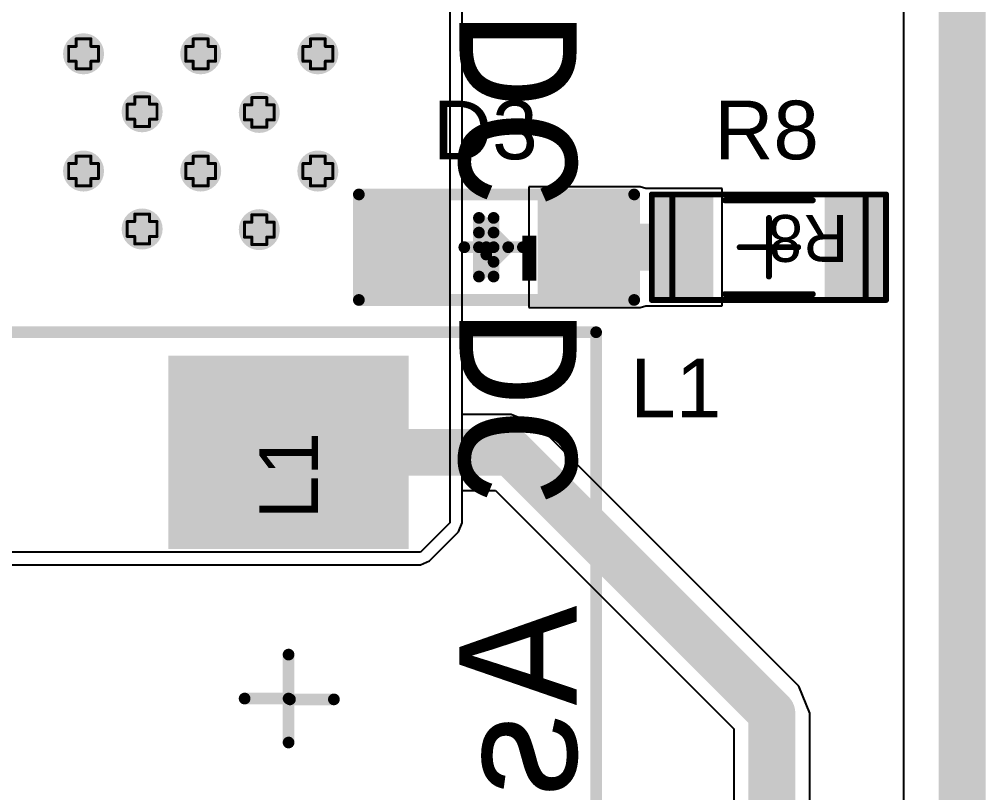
# Model space of a CAD drawing. Header units: millimetres. Extents: x -4.8 to 40.4, y -21.4 to 50.4.
# Drawn here: x 23.9 to 40.4, y 29.39 to 42.59 of the extents above; entities that cross this region are included whole.
import ezdxf

# ---------------------------------------------------------------- set-up
doc = ezdxf.new("R2010")
doc.units = ezdxf.units.MM
for name, color, linetype in [('BottomLayer', 5, 'Continuous'), ('BottomOverlay', 54, 'Continuous'), ('DrillDrawing', 1, 'Continuous'), ('KeepOutLayer', 6, 'Continuous'), ('Mechanical2', 216, 'Continuous'), ('Mechanical4', 56, 'Continuous'), ('Mechanical6', 56, 'Continuous'), ('TopLayer', 1, 'Continuous'), ('TopOverlay', 2, 'Continuous'), ('TopPaste', 8, 'Continuous'), ('TopSolder', 216, 'Continuous'), ('ViaHoleLayer', 16, 'Continuous')]:
    doc.layers.add(name, color=color, linetype=linetype)
doc.styles.add('Arial', font='arial.ttf', dxfattribs={"height": 0.2})
doc.styles.add('Consolas', font='consola.ttf', dxfattribs={"height": 0.2})

# ---------------------------------------------------------------- blocks, each defined once
blk = doc.blocks.new('RES_1206_1')
at = {"layer": 'TopLayer'}
for points in [[(-1.9, -0.8), (-1.9, 0.8), (-1, 0.8), (-1, -0.8)], [(1, -0.8), (1, 0.8), (1.9, 0.8), (1.9, -0.8)]]:
    blk.add_hatch(color=1, dxfattribs=at).paths.add_polyline_path(points)
at = {"layer": 'TopPaste'}
for points in [[(-1.9, -0.8), (-1.9, 0.8), (-1, 0.8), (-1, -0.8)], [(1, -0.8), (1, 0.8), (1.9, 0.8), (1.9, -0.8)]]:
    blk.add_hatch(color=8, dxfattribs=at).paths.add_polyline_path(points)
at = {"layer": 'TopSolder'}
for points in [[(-1.95, -0.85), (-1.95, 0.85), (-0.95, 0.85), (-0.95, -0.85)], [(0.95, -0.85), (0.95, 0.85), (1.95, 0.85), (1.95, -0.85)]]:
    blk.add_hatch(color=216, dxfattribs=at).paths.add_polyline_path(points)
at = {"layer": 'Mechanical2', "const_width": 0.1}
for points in [[(-1.65, 0.9), (-1.65, -0.9)], [(1.65, 0.9), (-1.65, 0.9)], [(1.65, 0.9), (1.65, -0.9)], [(1.65, -0.9), (-1.65, -0.9)]]:
    blk.add_lwpolyline(points, dxfattribs=at)
at = {"layer": 'Mechanical2', "const_width": 0.05}
for points in [[(-1.675, 0.9, 1), (-1.625, 0.9, 1)], [(-1.675, 0.9, 1), (-1.625, 0.9, 1)], [(1.625, 0.9, 1), (1.675, 0.9, 1)], [(1.625, 0.9, 1), (1.675, 0.9, 1)], [(-1.675, -0.9, 1), (-1.625, -0.9, 1)], [(-1.675, -0.9, 1), (-1.625, -0.9, 1)], [(1.625, -0.9, 1), (1.675, -0.9, 1)], [(1.625, -0.9, 1), (1.675, -0.9, 1)]]:
    blk.add_lwpolyline(points, format="xyb", close=True, dxfattribs=at)
at = {"layer": 'Mechanical4', "const_width": 0.1}
for points in [[(2, 0.9), (-2, 0.9)], [(-2, 0.9), (-2, -0.9)], [(2, 0.9), (2, -0.9)], [(0, 0.5), (0, -0.5)], [(0.5, 0), (-0.5, 0)], [(2, -0.9), (-2, -0.9)]]:
    blk.add_lwpolyline(points, dxfattribs=at)
at = {"layer": 'Mechanical4', "const_width": 0.05}
for points in [[(-2.025, 0.9, 1), (-1.975, 0.9, 1)], [(-2.025, 0.9, 1), (-1.975, 0.9, 1)], [(1.975, 0.9, 1), (2.025, 0.9, 1)], [(1.975, 0.9, 1), (2.025, 0.9, 1)], [(-0.025, 0.5, 1), (0.025, 0.5, 1)], [(-0.525, 0, 1), (-0.475, 0, 1)], [(0.475, 0, 1), (0.525, 0, 1)], [(-0.025, -0.5, 1), (0.025, -0.5, 1)], [(-2.025, -0.9, 1), (-1.975, -0.9, 1)], [(-2.025, -0.9, 1), (-1.975, -0.9, 1)], [(1.975, -0.9, 1), (2.025, -0.9, 1)], [(1.975, -0.9, 1), (2.025, -0.9, 1)]]:
    blk.add_lwpolyline(points, format="xyb", close=True, dxfattribs=at)
at = {"layer": 'Mechanical6', "const_width": 0.1}
for points in [[(-2, 0.9), (-2, -0.9)], [(2, 0.9), (-2, 0.9)], [(2, 0.9), (-2, 0.9)], [(-2, 0.9), (-2, -0.9)], [(2, 0.9), (2, -0.9)], [(2, 0.9), (2, -0.9)], [(2, -0.9), (-2, -0.9)], [(2, -0.9), (-2, -0.9)]]:
    blk.add_lwpolyline(points, dxfattribs=at)
at = {"layer": 'Mechanical6', "const_width": 0.05}
for points in [[(-2.025, 0.9, 1), (-1.975, 0.9, 1)], [(-2.025, 0.9, 1), (-1.975, 0.9, 1)], [(-2.025, 0.9, 1), (-1.975, 0.9, 1)], [(-2.025, 0.9, 1), (-1.975, 0.9, 1)], [(1.975, 0.9, 1), (2.025, 0.9, 1)], [(1.975, 0.9, 1), (2.025, 0.9, 1)], [(1.975, 0.9, 1), (2.025, 0.9, 1)], [(1.975, 0.9, 1), (2.025, 0.9, 1)], [(-2.025, -0.9, 1), (-1.975, -0.9, 1)], [(-2.025, -0.9, 1), (-1.975, -0.9, 1)], [(-2.025, -0.9, 1), (-1.975, -0.9, 1)], [(-2.025, -0.9, 1), (-1.975, -0.9, 1)], [(1.975, -0.9, 1), (2.025, -0.9, 1)], [(1.975, -0.9, 1), (2.025, -0.9, 1)], [(1.975, -0.9, 1), (2.025, -0.9, 1)], [(1.975, -0.9, 1), (2.025, -0.9, 1)]]:
    blk.add_lwpolyline(points, format="xyb", close=True, dxfattribs=at)
at = {"layer": 'TopOverlay', "const_width": 0.1}
for points in [[(0.75, 0.8), (-0.75, 0.8)], [(0.75, -0.8), (-0.75, -0.8)]]:
    blk.add_lwpolyline(points, dxfattribs=at)
at = {"layer": 'TopOverlay', "const_width": 0.05}
for points in [[(-0.775, 0.8, 1), (-0.725, 0.8, 1)], [(0.725, 0.8, 1), (0.775, 0.8, 1)], [(-0.775, -0.8, 1), (-0.725, -0.8, 1)], [(0.725, -0.8, 1), (0.775, -0.8, 1)]]:
    blk.add_lwpolyline(points, format="xyb", close=True, dxfattribs=at)
at = {"layer": 'Mechanical6'}
blk.add_text('R8', height=0.8, dxfattribs=at).set_placement((-1.35, -0.55))
blk = doc.blocks.new('LED_GREEN_1206_3')
at = {"layer": 'TopLayer'}
for points in [[(-2.3, 0.83), (-0.8, 0.83), (-0.8, -0.83), (-2.3, -0.83)], [(0.8, 0.83), (2.3, 0.83), (2.3, -0.83), (0.8, -0.83)]]:
    blk.add_hatch(color=1, dxfattribs=at).paths.add_polyline_path(points)
at = {"layer": 'TopPaste'}
for points in [[(-2.3, 0.83), (-0.8, 0.83), (-0.8, -0.83), (-2.3, -0.83)], [(0.8, 0.83), (2.3, 0.83), (2.3, -0.83), (0.8, -0.83)]]:
    blk.add_hatch(color=8, dxfattribs=at).paths.add_polyline_path(points)
at = {"layer": 'TopSolder'}
for points in [[(-2.35, 0.88), (-0.75, 0.88), (-0.75, -0.88), (-2.35, -0.88)], [(0.75, 0.88), (2.35, 0.88), (2.35, -0.88), (0.75, -0.88)]]:
    blk.add_hatch(color=216, dxfattribs=at).paths.add_polyline_path(points)
at = {"layer": 'Mechanical2', "const_width": 0.2}
for points in [[(-2.4, 0.9), (-2.4, -0.9)], [(2.3, 0.9), (-2.4, 0.9)], [(2.3, 0.9), (2.3, -0.9)], [(2.3, -0.9), (-2.4, -0.9)]]:
    blk.add_lwpolyline(points, dxfattribs=at)
at = {"layer": 'Mechanical2', "const_width": 0.1}
for points in [[(-2.45, 0.9, 1), (-2.35, 0.9, 1)], [(-2.45, 0.9, 1), (-2.35, 0.9, 1)], [(2.25, 0.9, 1), (2.35, 0.9, 1)], [(2.25, 0.9, 1), (2.35, 0.9, 1)], [(-2.45, -0.9, 1), (-2.35, -0.9, 1)], [(-2.45, -0.9, 1), (-2.35, -0.9, 1)], [(2.25, -0.9, 1), (2.35, -0.9, 1)], [(2.25, -0.9, 1), (2.35, -0.9, 1)]]:
    blk.add_lwpolyline(points, format="xyb", close=True, dxfattribs=at)
at = {"layer": 'Mechanical4', "const_width": 0.2}
for points in [[(-2.4, 0.9), (-2.4, -0.9)], [(2.3, 0.9), (-2.4, 0.9)], [(2.3, 0.9), (2.3, -0.9)], [(0, 0.5), (0, -0.5)], [(0.5, 0), (-0.5, 0)], [(2.3, -0.9), (-2.4, -0.9)]]:
    blk.add_lwpolyline(points, dxfattribs=at)
at = {"layer": 'Mechanical4', "const_width": 0.1}
for points in [[(-2.45, 0.9, 1), (-2.35, 0.9, 1)], [(-2.45, 0.9, 1), (-2.35, 0.9, 1)], [(2.25, 0.9, 1), (2.35, 0.9, 1)], [(2.25, 0.9, 1), (2.35, 0.9, 1)], [(-0.05, 0.5, 1), (0.05, 0.5, 1)], [(-0.55, 0, 1), (-0.45, 0, 1)], [(0.45, 0, 1), (0.55, 0, 1)], [(-0.05, -0.5, 1), (0.05, -0.5, 1)], [(-2.45, -0.9, 1), (-2.35, -0.9, 1)], [(-2.45, -0.9, 1), (-2.35, -0.9, 1)], [(2.25, -0.9, 1), (2.35, -0.9, 1)], [(2.25, -0.9, 1), (2.35, -0.9, 1)]]:
    blk.add_lwpolyline(points, format="xyb", close=True, dxfattribs=at)
at = {"layer": 'Mechanical6', "const_width": 0.2}
for points in [[(2.3, 0.9), (-2.4, 0.9)], [(-2.4, 0.9), (-2.4, -0.9)], [(2.3, 0.9), (2.3, -0.9)], [(2.3, -0.9), (-2.4, -0.9)]]:
    blk.add_lwpolyline(points, dxfattribs=at)
at = {"layer": 'Mechanical6', "const_width": 0.1}
for points in [[(-2.45, 0.9, 1), (-2.35, 0.9, 1)], [(-2.45, 0.9, 1), (-2.35, 0.9, 1)], [(2.25, 0.9, 1), (2.35, 0.9, 1)], [(2.25, 0.9, 1), (2.35, 0.9, 1)], [(-2.45, -0.9, 1), (-2.35, -0.9, 1)], [(-2.45, -0.9, 1), (-2.35, -0.9, 1)], [(2.25, -0.9, 1), (2.35, -0.9, 1)], [(2.25, -0.9, 1), (2.35, -0.9, 1)]]:
    blk.add_lwpolyline(points, format="xyb", close=True, dxfattribs=at)
at = {"layer": 'TopOverlay', "const_width": 0.2}
for points in [[(0.25, 0.5), (-0.25, 0)], [(0.25, 0.5), (-0.25, 0)], [(0.25, 0.5), (0.125, 0.125)], [(0.25, 0.5), (0.25, -0.5)], [(0, 0.25), (-0.25, 0)], [(0.125, 0), (0, 0.25)], [(0, 0.25), (0, -0.25)], [(0.25, 0), (0, 0.25)], [(0.125, 0.125), (-0.25, 0)], [(0.25, -0.5), (-0.25, 0)], [(0.25, 0), (0, 0)], [(0.25, -0.25), (0.125, 0)], [(0.25, -0.25), (0, -0.25)]]:
    blk.add_lwpolyline(points, dxfattribs=at)
at = {"layer": 'TopOverlay', "const_width": 0.1}
for points in [[(0.2, 0.5, 1), (0.3, 0.5, 1)], [(0.2, 0.5, 1), (0.3, 0.5, 1)], [(0.2, 0.5, 1), (0.3, 0.5, 1)], [(0.2, 0.5, 1), (0.3, 0.5, 1)], [(-0.05, 0.25, 1), (0.05, 0.25, 1)], [(-0.05, 0.25, 1), (0.05, 0.25, 1)], [(-0.05, 0.25, 1), (0.05, 0.25, 1)], [(-0.05, 0.25, 1), (0.05, 0.25, 1)], [(0.075, 0.125, 1), (0.175, 0.125, 1)], [(0.075, 0.125, 1), (0.175, 0.125, 1)], [(-0.3, 0, 1), (-0.2, 0, 1)], [(-0.3, 0, 1), (-0.2, 0, 1)], [(-0.3, 0, 1), (-0.2, 0, 1)], [(-0.3, 0, 1), (-0.2, 0, 1)], [(-0.3, 0, 1), (-0.2, 0, 1)], [(-0.05, 0, 1), (0.05, 0, 1)], [(0.075, 0, 1), (0.175, 0, 1)], [(0.075, 0, 1), (0.175, 0, 1)], [(0.2, 0, 1), (0.3, 0, 1)], [(0.2, 0, 1), (0.3, 0, 1)], [(-0.05, -0.25, 1), (0.05, -0.25, 1)], [(-0.05, -0.25, 1), (0.05, -0.25, 1)], [(0.2, -0.25, 1), (0.3, -0.25, 1)], [(0.2, -0.25, 1), (0.3, -0.25, 1)], [(0.2, -0.5, 1), (0.3, -0.5, 1)], [(0.2, -0.5, 1), (0.3, -0.5, 1)]]:
    blk.add_lwpolyline(points, format="xyb", close=True, dxfattribs=at)
blk = doc.blocks.new('IND_1010_14')
at = {"layer": 'TopLayer'}
for points in [[(-5.8, -2), (-5.8, 2), (-2.6, 2), (-2.6, -2)], [(2.6, -2), (2.6, 2), (5.8, 2), (5.8, -2)]]:
    blk.add_hatch(color=1, dxfattribs=at).paths.add_polyline_path(points)
at = {"layer": 'TopPaste'}
for points in [[(-5.8, -2), (-5.8, 2), (-2.6, 2), (-2.6, -2)], [(2.6, -2), (2.6, 2), (5.8, 2), (5.8, -2)]]:
    blk.add_hatch(color=8, dxfattribs=at).paths.add_polyline_path(points)
at = {"layer": 'TopSolder'}
for points in [[(-5.85, -2.05), (-5.85, 2.05), (-2.55, 2.05), (-2.55, -2.05)], [(2.55, -2.05), (2.55, 2.05), (5.85, 2.05), (5.85, -2.05)]]:
    blk.add_hatch(color=216, dxfattribs=at).paths.add_polyline_path(points)
at = {"layer": 'Mechanical2', "const_width": 0.2}
for points in [[(-6.25, 5.25), (-6.25, -5.25)], [(-6.25, 5.25), (6.25, 5.25)], [(6.25, 5.25), (6.25, -5.25)], [(-6.25, -5.25), (6.25, -5.25)]]:
    blk.add_lwpolyline(points, dxfattribs=at)
at = {"layer": 'Mechanical2', "const_width": 0.1}
for points in [[(-6.3, 5.25, 1), (-6.2, 5.25, 1)], [(-6.3, 5.25, 1), (-6.2, 5.25, 1)], [(6.2, 5.25, 1), (6.3, 5.25, 1)], [(6.2, 5.25, 1), (6.3, 5.25, 1)], [(-6.3, -5.25, 1), (-6.2, -5.25, 1)], [(-6.3, -5.25, 1), (-6.2, -5.25, 1)], [(6.2, -5.25, 1), (6.3, -5.25, 1)], [(6.2, -5.25, 1), (6.3, -5.25, 1)]]:
    blk.add_lwpolyline(points, format="xyb", close=True, dxfattribs=at)
at = {"layer": 'Mechanical4', "const_width": 0.2}
for points in [[(-6.25, 5.25), (6.25, 5.25)], [(-6.25, 5.25), (-6.25, -5.25)], [(6.25, 5.25), (6.25, -5.25)], [(0, 0.75), (0, 0)], [(-0.75, 0), (0, 0)], [(-0.014, -0.024), (-0.014, -0.774)], [(0, 0), (0.75, 0)], [(-6.25, -5.25), (6.25, -5.25)]]:
    blk.add_lwpolyline(points, dxfattribs=at)
at = {"layer": 'Mechanical4', "const_width": 0.1}
for points in [[(-6.3, 5.25, 1), (-6.2, 5.25, 1)], [(-6.3, 5.25, 1), (-6.2, 5.25, 1)], [(6.2, 5.25, 1), (6.3, 5.25, 1)], [(6.2, 5.25, 1), (6.3, 5.25, 1)], [(-0.05, 0.75, 1), (0.05, 0.75, 1)], [(-0.8, 0, 1), (-0.7, 0, 1)], [(-0.064, -0.024, 1), (0.036, -0.024, 1)], [(-0.05, 0, 1), (0.05, 0, 1)], [(-0.05, 0, 1), (0.05, 0, 1)], [(-0.05, 0, 1), (0.05, 0, 1)], [(0.7, 0, 1), (0.8, 0, 1)], [(-0.064, -0.774, 1), (0.036, -0.774, 1)], [(-6.3, -5.25, 1), (-6.2, -5.25, 1)], [(-6.3, -5.25, 1), (-6.2, -5.25, 1)], [(6.2, -5.25, 1), (6.3, -5.25, 1)], [(6.2, -5.25, 1), (6.3, -5.25, 1)]]:
    blk.add_lwpolyline(points, format="xyb", close=True, dxfattribs=at)
at = {"layer": 'Mechanical6', "const_width": 0.2}
for points in [[(-6.25, 5.25), (6.25, 5.25)], [(-6.25, 5.25), (-6.25, -5.25)], [(6.25, 5.25), (6.25, -5.25)], [(-6.25, -5.25), (6.25, -5.25)]]:
    blk.add_lwpolyline(points, dxfattribs=at)
at = {"layer": 'Mechanical6', "const_width": 0.1}
for points in [[(-6.3, 5.25, 1), (-6.2, 5.25, 1)], [(-6.3, 5.25, 1), (-6.2, 5.25, 1)], [(6.2, 5.25, 1), (6.3, 5.25, 1)], [(6.2, 5.25, 1), (6.3, 5.25, 1)], [(-6.3, -5.25, 1), (-6.2, -5.25, 1)], [(-6.3, -5.25, 1), (-6.2, -5.25, 1)], [(6.2, -5.25, 1), (6.3, -5.25, 1)], [(6.2, -5.25, 1), (6.3, -5.25, 1)]]:
    blk.add_lwpolyline(points, format="xyb", close=True, dxfattribs=at)
at = {"layer": 'TopOverlay', "const_width": 0.2}
for points in [[(-4.775, 5.25), (-6.25, 3.775)], [(-4.775, 5.25), (6.25, 5.25)], [(6.25, 5.25), (6.25, -5.25)], [(-6.25, 3.775), (-6.25, -5.25)], [(-6.25, -5.25), (6.25, -5.25)]]:
    blk.add_lwpolyline(points, dxfattribs=at)
at = {"layer": 'TopOverlay', "const_width": 0.1}
for points in [[(-4.825, 5.25, 1), (-4.725, 5.25, 1)], [(-4.825, 5.25, 1), (-4.725, 5.25, 1)], [(6.2, 5.25, 1), (6.3, 5.25, 1)], [(6.2, 5.25, 1), (6.3, 5.25, 1)], [(-6.3, 3.775, 1), (-6.2, 3.775, 1)], [(-6.3, 3.775, 1), (-6.2, 3.775, 1)], [(-6.3, -5.25, 1), (-6.2, -5.25, 1)], [(-6.3, -5.25, 1), (-6.2, -5.25, 1)], [(6.2, -5.25, 1), (6.3, -5.25, 1)], [(6.2, -5.25, 1), (6.3, -5.25, 1)]]:
    blk.add_lwpolyline(points, format="xyb", close=True, dxfattribs=at)
at = {"layer": 'Mechanical6'}
blk.add_text('L1', height=1, dxfattribs=at).set_placement((3.059, -0.5))

msp = doc.modelspace()

# ---------------------------------------------------------------- hatches: boundary and pattern name
at = {"layer": 'BottomLayer'}
h = msp.add_hatch(color=5, dxfattribs=at)
edge = h.paths.add_edge_path()
edge.add_arc((25, 42), 0.35, 0, 360)
h = msp.add_hatch(color=5, dxfattribs=at)
edge = h.paths.add_edge_path()
edge.add_arc((27, 42), 0.35, 0, 360)
h = msp.add_hatch(color=5, dxfattribs=at)
edge = h.paths.add_edge_path()
edge.add_arc((29, 42), 0.35, 0, 360)
h = msp.add_hatch(color=5, dxfattribs=at)
edge = h.paths.add_edge_path()
edge.add_arc((26, 41.011), 0.35, 0, 360)
h = msp.add_hatch(color=5, dxfattribs=at)
edge = h.paths.add_edge_path()
edge.add_arc((28, 41), 0.35, 0, 360)
h = msp.add_hatch(color=5, dxfattribs=at)
edge = h.paths.add_edge_path()
edge.add_arc((25, 40), 0.35, 0, 360)
h = msp.add_hatch(color=5, dxfattribs=at)
edge = h.paths.add_edge_path()
edge.add_arc((27, 40), 0.35, 0, 360)
h = msp.add_hatch(color=5, dxfattribs=at)
edge = h.paths.add_edge_path()
edge.add_arc((29, 40), 0.35, 0, 360)
h = msp.add_hatch(color=5, dxfattribs=at)
edge = h.paths.add_edge_path()
edge.add_arc((26, 39.011), 0.35, 0, 360)
h = msp.add_hatch(color=5, dxfattribs=at)
edge = h.paths.add_edge_path()
edge.add_arc((28, 39), 0.35, 0, 360)
at = {"layer": 'TopLayer'}
h = msp.add_hatch(color=1, dxfattribs=at)
edge = h.paths.add_edge_path()
edge.add_arc((25, 42), 0.35, 0, 360)
h = msp.add_hatch(color=1, dxfattribs=at)
edge = h.paths.add_edge_path()
edge.add_arc((27, 42), 0.35, 0, 360)
h = msp.add_hatch(color=1, dxfattribs=at)
edge = h.paths.add_edge_path()
edge.add_arc((29, 42), 0.35, 0, 360)
h = msp.add_hatch(color=1, dxfattribs=at)
edge = h.paths.add_edge_path()
edge.add_arc((26, 41.011), 0.35, 0, 360)
h = msp.add_hatch(color=1, dxfattribs=at)
edge = h.paths.add_edge_path()
edge.add_arc((28, 41), 0.35, 0, 360)
h = msp.add_hatch(color=1, dxfattribs=at)
edge = h.paths.add_edge_path()
edge.add_arc((25, 40), 0.35, 0, 360)
h = msp.add_hatch(color=1, dxfattribs=at)
edge = h.paths.add_edge_path()
edge.add_arc((27, 40), 0.35, 0, 360)
h = msp.add_hatch(color=1, dxfattribs=at)
edge = h.paths.add_edge_path()
edge.add_arc((29, 40), 0.35, 0, 360)
h = msp.add_hatch(color=1, dxfattribs=at)
edge = h.paths.add_edge_path()
edge.add_arc((26, 39.011), 0.35, 0, 360)
h = msp.add_hatch(color=1, dxfattribs=at)
edge = h.paths.add_edge_path()
edge.add_arc((28, 39), 0.35, 0, 360)
at = {"layer": 'ViaHoleLayer'}
h = msp.add_hatch(color=16, dxfattribs=at)
edge = h.paths.add_edge_path()
edge.add_arc((25, 42), 0.2, 0, 360)
h = msp.add_hatch(color=16, dxfattribs=at)
edge = h.paths.add_edge_path()
edge.add_arc((27, 42), 0.2, 0, 360)
h = msp.add_hatch(color=16, dxfattribs=at)
edge = h.paths.add_edge_path()
edge.add_arc((29, 42), 0.2, 0, 360)
h = msp.add_hatch(color=16, dxfattribs=at)
edge = h.paths.add_edge_path()
edge.add_arc((26, 41.011), 0.2, 0, 360)
h = msp.add_hatch(color=16, dxfattribs=at)
edge = h.paths.add_edge_path()
edge.add_arc((28, 41), 0.2, 0, 360)
h = msp.add_hatch(color=16, dxfattribs=at)
edge = h.paths.add_edge_path()
edge.add_arc((25, 40), 0.2, 0, 360)
h = msp.add_hatch(color=16, dxfattribs=at)
edge = h.paths.add_edge_path()
edge.add_arc((27, 40), 0.2, 0, 360)
h = msp.add_hatch(color=16, dxfattribs=at)
edge = h.paths.add_edge_path()
edge.add_arc((29, 40), 0.2, 0, 360)
h = msp.add_hatch(color=16, dxfattribs=at)
edge = h.paths.add_edge_path()
edge.add_arc((26, 39.011), 0.2, 0, 360)
h = msp.add_hatch(color=16, dxfattribs=at)
edge = h.paths.add_edge_path()
edge.add_arc((28, 39), 0.2, 0, 360)

# ---------------------------------------------------------------- linework, layer by layer
at = {"layer": 'BottomLayer'}
for p, q in [((31.25, 48.75), (31.25, 34)), ((31.466, 34), (31.466, 48.75)), ((39, 43), (39, 7)), ((31.25, 34), (30.75, 33.5)), ((31.403, 33.847), (31.466, 34)), ((30.903, 33.347), (31.403, 33.847)), ((30.75, 33.5), (23.5, 33.5)), ((30.75, 33.284), (30.903, 33.347)), ((23.59, 33.284), (30.75, 33.284))]:
    msp.add_line(p, q, dxfattribs=at)
at = {"layer": 'DrillDrawing'}
for points, const_width in [([(40, 2), (40, 48)], 0.2), ([(24.873, 42.127), (24.873, 42.254)], 0.0508), ([(24.873, 42.254), (25.127, 42.254)], 0.0508), ([(25.127, 42.127), (25.127, 42.254)], 0.0508), ([(26.873, 42.127), (26.873, 42.254)], 0.0508), ([(26.873, 42.254), (27.127, 42.254)], 0.0508), ([(27.127, 42.127), (27.127, 42.254)], 0.0508), ([(28.873, 42.127), (28.873, 42.254)], 0.0508), ([(28.873, 42.254), (29.127, 42.254)], 0.0508), ([(29.127, 42.127), (29.127, 42.254)], 0.0508), ([(24.746, 41.873), (24.746, 42.127)], 0.0508), ([(24.746, 42.127), (24.873, 42.127)], 0.0508), ([(25.127, 42.127), (25.254, 42.127)], 0.0508), ([(25.254, 41.873), (25.254, 42.127)], 0.0508), ([(26.746, 41.873), (26.746, 42.127)], 0.0508), ([(26.746, 42.127), (26.873, 42.127)], 0.0508), ([(27.127, 42.127), (27.254, 42.127)], 0.0508), ([(27.254, 41.873), (27.254, 42.127)], 0.0508), ([(28.746, 41.873), (28.746, 42.127)], 0.0508), ([(28.746, 42.127), (28.873, 42.127)], 0.0508), ([(29.127, 42.127), (29.254, 42.127)], 0.0508), ([(29.254, 41.873), (29.254, 42.127)], 0.0508), ([(24.746, 41.873), (24.873, 41.873)], 0.0508), ([(24.873, 41.746), (24.873, 41.873)], 0.0508), ([(24.873, 41.746), (25.127, 41.746)], 0.0508), ([(25.127, 41.873), (25.254, 41.873)], 0.0508), ([(25.127, 41.746), (25.127, 41.873)], 0.0508), ([(26.746, 41.873), (26.873, 41.873)], 0.0508), ([(26.873, 41.746), (26.873, 41.873)], 0.0508), ([(26.873, 41.746), (27.127, 41.746)], 0.0508), ([(27.127, 41.873), (27.254, 41.873)], 0.0508), ([(27.127, 41.746), (27.127, 41.873)], 0.0508), ([(28.746, 41.873), (28.873, 41.873)], 0.0508), ([(28.873, 41.746), (28.873, 41.873)], 0.0508), ([(28.873, 41.746), (29.127, 41.746)], 0.0508), ([(29.127, 41.873), (29.254, 41.873)], 0.0508), ([(29.127, 41.746), (29.127, 41.873)], 0.0508), ([(25.873, 41.138), (25.873, 41.265)], 0.0508), ([(25.873, 41.265), (26.127, 41.265)], 0.0508), ([(26.127, 41.138), (26.127, 41.265)], 0.0508), ([(27.873, 41.127), (27.873, 41.254)], 0.0508), ([(27.873, 41.254), (28.127, 41.254)], 0.0508), ([(28.127, 41.127), (28.127, 41.254)], 0.0508), ([(25.746, 40.884), (25.746, 41.138)], 0.0508), ([(25.746, 41.138), (25.873, 41.138)], 0.0508), ([(26.127, 41.138), (26.254, 41.138)], 0.0508), ([(26.254, 40.884), (26.254, 41.138)], 0.0508), ([(27.746, 40.873), (27.746, 41.127)], 0.0508), ([(27.746, 41.127), (27.873, 41.127)], 0.0508), ([(28.127, 41.127), (28.254, 41.127)], 0.0508), ([(28.254, 40.873), (28.254, 41.127)], 0.0508), ([(25.746, 40.884), (25.873, 40.884)], 0.0508), ([(25.873, 40.757), (25.873, 40.884)], 0.0508), ([(25.873, 40.757), (26.127, 40.757)], 0.0508), ([(26.127, 40.884), (26.254, 40.884)], 0.0508), ([(26.127, 40.757), (26.127, 40.884)], 0.0508), ([(27.746, 40.873), (27.873, 40.873)], 0.0508), ([(27.873, 40.746), (27.873, 40.873)], 0.0508), ([(27.873, 40.746), (28.127, 40.746)], 0.0508), ([(28.127, 40.873), (28.254, 40.873)], 0.0508), ([(28.127, 40.746), (28.127, 40.873)], 0.0508), ([(24.873, 40.127), (24.873, 40.254)], 0.0508), ([(24.873, 40.254), (25.127, 40.254)], 0.0508), ([(25.127, 40.127), (25.127, 40.254)], 0.0508), ([(26.873, 40.127), (26.873, 40.254)], 0.0508), ([(26.873, 40.254), (27.127, 40.254)], 0.0508), ([(27.127, 40.127), (27.127, 40.254)], 0.0508), ([(28.873, 40.127), (28.873, 40.254)], 0.0508), ([(28.873, 40.254), (29.127, 40.254)], 0.0508), ([(29.127, 40.127), (29.127, 40.254)], 0.0508), ([(24.746, 39.873), (24.746, 40.127)], 0.0508), ([(24.746, 40.127), (24.873, 40.127)], 0.0508), ([(25.127, 40.127), (25.254, 40.127)], 0.0508), ([(25.254, 39.873), (25.254, 40.127)], 0.0508), ([(26.746, 39.873), (26.746, 40.127)], 0.0508), ([(26.746, 40.127), (26.873, 40.127)], 0.0508), ([(27.127, 40.127), (27.254, 40.127)], 0.0508), ([(27.254, 39.873), (27.254, 40.127)], 0.0508), ([(28.746, 39.873), (28.746, 40.127)], 0.0508), ([(28.746, 40.127), (28.873, 40.127)], 0.0508), ([(29.127, 40.127), (29.254, 40.127)], 0.0508), ([(29.254, 39.873), (29.254, 40.127)], 0.0508), ([(24.746, 39.873), (24.873, 39.873)], 0.0508), ([(24.873, 39.746), (24.873, 39.873)], 0.0508), ([(24.873, 39.746), (25.127, 39.746)], 0.0508), ([(25.127, 39.873), (25.254, 39.873)], 0.0508), ([(25.127, 39.746), (25.127, 39.873)], 0.0508), ([(26.746, 39.873), (26.873, 39.873)], 0.0508), ([(26.873, 39.746), (26.873, 39.873)], 0.0508), ([(26.873, 39.746), (27.127, 39.746)], 0.0508), ([(27.127, 39.873), (27.254, 39.873)], 0.0508), ([(27.127, 39.746), (27.127, 39.873)], 0.0508), ([(28.746, 39.873), (28.873, 39.873)], 0.0508), ([(28.873, 39.746), (28.873, 39.873)], 0.0508), ([(28.873, 39.746), (29.127, 39.746)], 0.0508), ([(29.127, 39.873), (29.254, 39.873)], 0.0508), ([(29.127, 39.746), (29.127, 39.873)], 0.0508), ([(25.873, 39.138), (25.873, 39.265)], 0.0508), ([(25.873, 39.265), (26.127, 39.265)], 0.0508), ([(26.127, 39.138), (26.127, 39.265)], 0.0508), ([(27.873, 39.127), (27.873, 39.254)], 0.0508), ([(27.873, 39.254), (28.127, 39.254)], 0.0508), ([(28.127, 39.127), (28.127, 39.254)], 0.0508), ([(25.746, 38.884), (25.746, 39.138)], 0.0508), ([(25.746, 39.138), (25.873, 39.138)], 0.0508), ([(26.127, 39.138), (26.254, 39.138)], 0.0508), ([(26.254, 38.884), (26.254, 39.138)], 0.0508), ([(27.746, 38.873), (27.746, 39.127)], 0.0508), ([(27.746, 39.127), (27.873, 39.127)], 0.0508), ([(28.127, 39.127), (28.254, 39.127)], 0.0508), ([(28.254, 38.873), (28.254, 39.127)], 0.0508), ([(25.746, 38.884), (25.873, 38.884)], 0.0508), ([(25.873, 38.757), (25.873, 38.884)], 0.0508), ([(25.873, 38.757), (26.127, 38.757)], 0.0508), ([(26.127, 38.884), (26.254, 38.884)], 0.0508), ([(26.127, 38.757), (26.127, 38.884)], 0.0508), ([(27.746, 38.873), (27.873, 38.873)], 0.0508), ([(27.873, 38.746), (27.873, 38.873)], 0.0508), ([(27.873, 38.746), (28.127, 38.746)], 0.0508), ([(28.127, 38.873), (28.254, 38.873)], 0.0508), ([(28.127, 38.746), (28.127, 38.873)], 0.0508)]:
    msp.add_lwpolyline(points, dxfattribs=dict(at, const_width=const_width))
at = {"layer": 'DrillDrawing', "const_width": 0.0254}
for points in [[(24.86, 42.254, 1), (24.886, 42.254, 1)], [(24.86, 42.254, 1), (24.886, 42.254, 1)], [(25.114, 42.254, 1), (25.14, 42.254, 1)], [(25.114, 42.254, 1), (25.14, 42.254, 1)], [(26.86, 42.254, 1), (26.886, 42.254, 1)], [(26.86, 42.254, 1), (26.886, 42.254, 1)], [(27.114, 42.254, 1), (27.14, 42.254, 1)], [(27.114, 42.254, 1), (27.14, 42.254, 1)], [(28.86, 42.254, 1), (28.886, 42.254, 1)], [(28.86, 42.254, 1), (28.886, 42.254, 1)], [(29.114, 42.254, 1), (29.14, 42.254, 1)], [(29.114, 42.254, 1), (29.14, 42.254, 1)], [(24.733, 42.127, 1), (24.759, 42.127, 1)], [(24.733, 42.127, 1), (24.759, 42.127, 1)], [(24.86, 42.127, 1), (24.886, 42.127, 1)], [(24.86, 42.127, 1), (24.886, 42.127, 1)], [(25.114, 42.127, 1), (25.14, 42.127, 1)], [(25.114, 42.127, 1), (25.14, 42.127, 1)], [(25.241, 42.127, 1), (25.267, 42.127, 1)], [(25.241, 42.127, 1), (25.267, 42.127, 1)], [(26.733, 42.127, 1), (26.759, 42.127, 1)], [(26.733, 42.127, 1), (26.759, 42.127, 1)], [(26.86, 42.127, 1), (26.886, 42.127, 1)], [(26.86, 42.127, 1), (26.886, 42.127, 1)], [(27.114, 42.127, 1), (27.14, 42.127, 1)], [(27.114, 42.127, 1), (27.14, 42.127, 1)], [(27.241, 42.127, 1), (27.267, 42.127, 1)], [(27.241, 42.127, 1), (27.267, 42.127, 1)], [(28.733, 42.127, 1), (28.759, 42.127, 1)], [(28.733, 42.127, 1), (28.759, 42.127, 1)], [(28.86, 42.127, 1), (28.886, 42.127, 1)], [(28.86, 42.127, 1), (28.886, 42.127, 1)], [(29.114, 42.127, 1), (29.14, 42.127, 1)], [(29.114, 42.127, 1), (29.14, 42.127, 1)], [(29.241, 42.127, 1), (29.267, 42.127, 1)], [(29.241, 42.127, 1), (29.267, 42.127, 1)], [(24.733, 41.873, 1), (24.759, 41.873, 1)], [(24.733, 41.873, 1), (24.759, 41.873, 1)], [(24.86, 41.873, 1), (24.886, 41.873, 1)], [(24.86, 41.873, 1), (24.886, 41.873, 1)], [(24.86, 41.746, 1), (24.886, 41.746, 1)], [(24.86, 41.746, 1), (24.886, 41.746, 1)], [(25.114, 41.873, 1), (25.14, 41.873, 1)], [(25.114, 41.873, 1), (25.14, 41.873, 1)], [(25.114, 41.746, 1), (25.14, 41.746, 1)], [(25.114, 41.746, 1), (25.14, 41.746, 1)], [(25.241, 41.873, 1), (25.267, 41.873, 1)], [(25.241, 41.873, 1), (25.267, 41.873, 1)], [(26.733, 41.873, 1), (26.759, 41.873, 1)], [(26.733, 41.873, 1), (26.759, 41.873, 1)], [(26.86, 41.873, 1), (26.886, 41.873, 1)], [(26.86, 41.873, 1), (26.886, 41.873, 1)], [(26.86, 41.746, 1), (26.886, 41.746, 1)], [(26.86, 41.746, 1), (26.886, 41.746, 1)], [(27.114, 41.873, 1), (27.14, 41.873, 1)], [(27.114, 41.873, 1), (27.14, 41.873, 1)], [(27.114, 41.746, 1), (27.14, 41.746, 1)], [(27.114, 41.746, 1), (27.14, 41.746, 1)], [(27.241, 41.873, 1), (27.267, 41.873, 1)], [(27.241, 41.873, 1), (27.267, 41.873, 1)], [(28.733, 41.873, 1), (28.759, 41.873, 1)], [(28.733, 41.873, 1), (28.759, 41.873, 1)], [(28.86, 41.873, 1), (28.886, 41.873, 1)], [(28.86, 41.873, 1), (28.886, 41.873, 1)], [(28.86, 41.746, 1), (28.886, 41.746, 1)], [(28.86, 41.746, 1), (28.886, 41.746, 1)], [(29.114, 41.873, 1), (29.14, 41.873, 1)], [(29.114, 41.873, 1), (29.14, 41.873, 1)], [(29.114, 41.746, 1), (29.14, 41.746, 1)], [(29.114, 41.746, 1), (29.14, 41.746, 1)], [(29.241, 41.873, 1), (29.267, 41.873, 1)], [(29.241, 41.873, 1), (29.267, 41.873, 1)], [(25.86, 41.265, 1), (25.886, 41.265, 1)], [(25.86, 41.265, 1), (25.886, 41.265, 1)], [(26.114, 41.265, 1), (26.14, 41.265, 1)], [(26.114, 41.265, 1), (26.14, 41.265, 1)], [(27.86, 41.254, 1), (27.886, 41.254, 1)], [(27.86, 41.254, 1), (27.886, 41.254, 1)], [(28.114, 41.254, 1), (28.14, 41.254, 1)], [(28.114, 41.254, 1), (28.14, 41.254, 1)], [(25.733, 41.138, 1), (25.759, 41.138, 1)], [(25.733, 41.138, 1), (25.759, 41.138, 1)], [(25.86, 41.138, 1), (25.886, 41.138, 1)], [(25.86, 41.138, 1), (25.886, 41.138, 1)], [(26.114, 41.138, 1), (26.14, 41.138, 1)], [(26.114, 41.138, 1), (26.14, 41.138, 1)], [(26.241, 41.138, 1), (26.267, 41.138, 1)], [(26.241, 41.138, 1), (26.267, 41.138, 1)], [(27.733, 41.127, 1), (27.759, 41.127, 1)], [(27.733, 41.127, 1), (27.759, 41.127, 1)], [(27.86, 41.127, 1), (27.886, 41.127, 1)], [(27.86, 41.127, 1), (27.886, 41.127, 1)], [(28.114, 41.127, 1), (28.14, 41.127, 1)], [(28.114, 41.127, 1), (28.14, 41.127, 1)], [(28.241, 41.127, 1), (28.267, 41.127, 1)], [(28.241, 41.127, 1), (28.267, 41.127, 1)], [(25.733, 40.884, 1), (25.759, 40.884, 1)], [(25.733, 40.884, 1), (25.759, 40.884, 1)], [(25.86, 40.884, 1), (25.886, 40.884, 1)], [(25.86, 40.884, 1), (25.886, 40.884, 1)], [(25.86, 40.757, 1), (25.886, 40.757, 1)], [(25.86, 40.757, 1), (25.886, 40.757, 1)], [(26.114, 40.884, 1), (26.14, 40.884, 1)], [(26.114, 40.884, 1), (26.14, 40.884, 1)], [(26.114, 40.757, 1), (26.14, 40.757, 1)], [(26.114, 40.757, 1), (26.14, 40.757, 1)], [(26.241, 40.884, 1), (26.267, 40.884, 1)], [(26.241, 40.884, 1), (26.267, 40.884, 1)], [(27.733, 40.873, 1), (27.759, 40.873, 1)], [(27.733, 40.873, 1), (27.759, 40.873, 1)], [(27.86, 40.873, 1), (27.886, 40.873, 1)], [(27.86, 40.873, 1), (27.886, 40.873, 1)], [(27.86, 40.746, 1), (27.886, 40.746, 1)], [(27.86, 40.746, 1), (27.886, 40.746, 1)], [(28.114, 40.873, 1), (28.14, 40.873, 1)], [(28.114, 40.873, 1), (28.14, 40.873, 1)], [(28.114, 40.746, 1), (28.14, 40.746, 1)], [(28.114, 40.746, 1), (28.14, 40.746, 1)], [(28.241, 40.873, 1), (28.267, 40.873, 1)], [(28.241, 40.873, 1), (28.267, 40.873, 1)], [(24.86, 40.254, 1), (24.886, 40.254, 1)], [(24.86, 40.254, 1), (24.886, 40.254, 1)], [(25.114, 40.254, 1), (25.14, 40.254, 1)], [(25.114, 40.254, 1), (25.14, 40.254, 1)], [(26.86, 40.254, 1), (26.886, 40.254, 1)], [(26.86, 40.254, 1), (26.886, 40.254, 1)], [(27.114, 40.254, 1), (27.14, 40.254, 1)], [(27.114, 40.254, 1), (27.14, 40.254, 1)], [(28.86, 40.254, 1), (28.886, 40.254, 1)], [(28.86, 40.254, 1), (28.886, 40.254, 1)], [(29.114, 40.254, 1), (29.14, 40.254, 1)], [(29.114, 40.254, 1), (29.14, 40.254, 1)], [(24.733, 40.127, 1), (24.759, 40.127, 1)], [(24.733, 40.127, 1), (24.759, 40.127, 1)], [(24.86, 40.127, 1), (24.886, 40.127, 1)], [(24.86, 40.127, 1), (24.886, 40.127, 1)], [(25.114, 40.127, 1), (25.14, 40.127, 1)], [(25.114, 40.127, 1), (25.14, 40.127, 1)], [(25.241, 40.127, 1), (25.267, 40.127, 1)], [(25.241, 40.127, 1), (25.267, 40.127, 1)], [(26.733, 40.127, 1), (26.759, 40.127, 1)], [(26.733, 40.127, 1), (26.759, 40.127, 1)], [(26.86, 40.127, 1), (26.886, 40.127, 1)], [(26.86, 40.127, 1), (26.886, 40.127, 1)], [(27.114, 40.127, 1), (27.14, 40.127, 1)], [(27.114, 40.127, 1), (27.14, 40.127, 1)], [(27.241, 40.127, 1), (27.267, 40.127, 1)], [(27.241, 40.127, 1), (27.267, 40.127, 1)], [(28.733, 40.127, 1), (28.759, 40.127, 1)], [(28.733, 40.127, 1), (28.759, 40.127, 1)], [(28.86, 40.127, 1), (28.886, 40.127, 1)], [(28.86, 40.127, 1), (28.886, 40.127, 1)], [(29.114, 40.127, 1), (29.14, 40.127, 1)], [(29.114, 40.127, 1), (29.14, 40.127, 1)], [(29.241, 40.127, 1), (29.267, 40.127, 1)], [(29.241, 40.127, 1), (29.267, 40.127, 1)], [(24.733, 39.873, 1), (24.759, 39.873, 1)], [(24.733, 39.873, 1), (24.759, 39.873, 1)], [(24.86, 39.873, 1), (24.886, 39.873, 1)], [(24.86, 39.873, 1), (24.886, 39.873, 1)], [(24.86, 39.746, 1), (24.886, 39.746, 1)], [(24.86, 39.746, 1), (24.886, 39.746, 1)], [(25.114, 39.873, 1), (25.14, 39.873, 1)], [(25.114, 39.873, 1), (25.14, 39.873, 1)], [(25.114, 39.746, 1), (25.14, 39.746, 1)], [(25.114, 39.746, 1), (25.14, 39.746, 1)], [(25.241, 39.873, 1), (25.267, 39.873, 1)], [(25.241, 39.873, 1), (25.267, 39.873, 1)], [(26.733, 39.873, 1), (26.759, 39.873, 1)], [(26.733, 39.873, 1), (26.759, 39.873, 1)], [(26.86, 39.873, 1), (26.886, 39.873, 1)], [(26.86, 39.873, 1), (26.886, 39.873, 1)], [(26.86, 39.746, 1), (26.886, 39.746, 1)], [(26.86, 39.746, 1), (26.886, 39.746, 1)], [(27.114, 39.873, 1), (27.14, 39.873, 1)], [(27.114, 39.873, 1), (27.14, 39.873, 1)], [(27.114, 39.746, 1), (27.14, 39.746, 1)], [(27.114, 39.746, 1), (27.14, 39.746, 1)], [(27.241, 39.873, 1), (27.267, 39.873, 1)], [(27.241, 39.873, 1), (27.267, 39.873, 1)], [(28.733, 39.873, 1), (28.759, 39.873, 1)], [(28.733, 39.873, 1), (28.759, 39.873, 1)], [(28.86, 39.873, 1), (28.886, 39.873, 1)], [(28.86, 39.873, 1), (28.886, 39.873, 1)], [(28.86, 39.746, 1), (28.886, 39.746, 1)], [(28.86, 39.746, 1), (28.886, 39.746, 1)], [(29.114, 39.873, 1), (29.14, 39.873, 1)], [(29.114, 39.873, 1), (29.14, 39.873, 1)], [(29.114, 39.746, 1), (29.14, 39.746, 1)], [(29.114, 39.746, 1), (29.14, 39.746, 1)], [(29.241, 39.873, 1), (29.267, 39.873, 1)], [(29.241, 39.873, 1), (29.267, 39.873, 1)], [(25.86, 39.265, 1), (25.886, 39.265, 1)], [(25.86, 39.265, 1), (25.886, 39.265, 1)], [(26.114, 39.265, 1), (26.14, 39.265, 1)], [(26.114, 39.265, 1), (26.14, 39.265, 1)], [(27.86, 39.254, 1), (27.886, 39.254, 1)], [(27.86, 39.254, 1), (27.886, 39.254, 1)], [(28.114, 39.254, 1), (28.14, 39.254, 1)], [(28.114, 39.254, 1), (28.14, 39.254, 1)], [(25.733, 39.138, 1), (25.759, 39.138, 1)], [(25.733, 39.138, 1), (25.759, 39.138, 1)], [(25.86, 39.138, 1), (25.886, 39.138, 1)], [(25.86, 39.138, 1), (25.886, 39.138, 1)], [(26.114, 39.138, 1), (26.14, 39.138, 1)], [(26.114, 39.138, 1), (26.14, 39.138, 1)], [(26.241, 39.138, 1), (26.267, 39.138, 1)], [(26.241, 39.138, 1), (26.267, 39.138, 1)], [(27.733, 39.127, 1), (27.759, 39.127, 1)], [(27.733, 39.127, 1), (27.759, 39.127, 1)], [(27.86, 39.127, 1), (27.886, 39.127, 1)], [(27.86, 39.127, 1), (27.886, 39.127, 1)], [(28.114, 39.127, 1), (28.14, 39.127, 1)], [(28.114, 39.127, 1), (28.14, 39.127, 1)], [(28.241, 39.127, 1), (28.267, 39.127, 1)], [(28.241, 39.127, 1), (28.267, 39.127, 1)], [(25.733, 38.884, 1), (25.759, 38.884, 1)], [(25.733, 38.884, 1), (25.759, 38.884, 1)], [(25.86, 38.884, 1), (25.886, 38.884, 1)], [(25.86, 38.884, 1), (25.886, 38.884, 1)], [(25.86, 38.757, 1), (25.886, 38.757, 1)], [(25.86, 38.757, 1), (25.886, 38.757, 1)], [(26.114, 38.884, 1), (26.14, 38.884, 1)], [(26.114, 38.884, 1), (26.14, 38.884, 1)], [(26.114, 38.757, 1), (26.14, 38.757, 1)], [(26.114, 38.757, 1), (26.14, 38.757, 1)], [(26.241, 38.884, 1), (26.267, 38.884, 1)], [(26.241, 38.884, 1), (26.267, 38.884, 1)], [(27.733, 38.873, 1), (27.759, 38.873, 1)], [(27.733, 38.873, 1), (27.759, 38.873, 1)], [(27.86, 38.873, 1), (27.886, 38.873, 1)], [(27.86, 38.873, 1), (27.886, 38.873, 1)], [(27.86, 38.746, 1), (27.886, 38.746, 1)], [(27.86, 38.746, 1), (27.886, 38.746, 1)], [(28.114, 38.873, 1), (28.14, 38.873, 1)], [(28.114, 38.873, 1), (28.14, 38.873, 1)], [(28.114, 38.746, 1), (28.14, 38.746, 1)], [(28.114, 38.746, 1), (28.14, 38.746, 1)], [(28.241, 38.873, 1), (28.267, 38.873, 1)], [(28.241, 38.873, 1), (28.267, 38.873, 1)]]:
    msp.add_lwpolyline(points, format="xyb", close=True, dxfattribs=at)
at = {"layer": 'KeepOutLayer', "const_width": 0.4}
for points in [[(39.8, 2.001), (39.8, 47.999)], [(40.2, 2), (40.2, 48)]]:
    msp.add_lwpolyline(points, dxfattribs=at)
at = {"layer": 'TopLayer'}
for p, q in [((31.25, 48.75), (31.25, 34)), ((31.466, 35.849), (31.466, 48.75)), ((39, 43), (39, 7)), ((34.412, 39.73), (32.6, 39.73)), ((32.6, 39.73), (32.6, 37.67)), ((34.5, 39.73), (34.412, 39.73)), ((34.6, 39.7), (34.5, 39.73)), ((34.5, 39.73), (34.5, 39.73)), ((35.9, 39.7), (34.6, 39.7)), ((34.6, 39.7), (34.6, 39.7)), ((35.9, 37.7), (35.9, 39.7)), ((32.6, 37.67), (34.412, 37.67)), ((34.412, 37.67), (34.5, 37.67)), ((34.5, 37.67), (34.6, 37.7)), ((34.5, 37.67), (34.5, 37.67)), ((34.6, 37.7), (34.6, 37.7)), ((34.6, 37.7), (35.9, 37.7)), ((32.3, 35.849), (31.466, 35.849)), ((32.759, 35.659), (32.3, 35.849)), ((37.209, 31.209), (32.759, 35.659)), ((31.466, 34), (31.466, 34.551)), ((31.466, 34.551), (32.031, 34.551)), ((32.031, 34.551), (36.101, 30.481)), ((31.25, 34), (30.75, 33.5)), ((31.403, 33.847), (31.466, 34)), ((30.903, 33.347), (31.403, 33.847)), ((30.75, 33.5), (23.5, 33.5)), ((30.75, 33.284), (30.903, 33.347)), ((23.59, 33.284), (30.75, 33.284)), ((37.399, 30.75), (37.209, 31.209)), ((37.399, 11.919), (37.399, 30.75)), ((36.101, 30.481), (36.101, 12.188))]:
    msp.add_line(p, q, dxfattribs=at)
at = {"layer": 'TopLayer', "const_width": 0.8}
for points in [[(33.55, 38.7), (35.25, 38.7)], [(28.5, 35.2), (32.3, 35.2)], [(32.3, 35.2), (36.75, 30.75)], [(36.75, 11.919), (36.75, 30.75)]]:
    msp.add_lwpolyline(points, dxfattribs=at)
at = {"layer": 'TopLayer', "const_width": 0.4}
for points in [[(33.35, 38.7, 1), (33.75, 38.7, 1)], [(35.05, 38.7, 1), (35.45, 38.7, 1)], [(28.3, 35.2, 1), (28.7, 35.2, 1)], [(32.1, 35.2, 1), (32.5, 35.2, 1)], [(32.1, 35.2, 1), (32.5, 35.2, 1)], [(36.55, 30.75, 1), (36.95, 30.75, 1)], [(36.55, 30.75, 1), (36.95, 30.75, 1)]]:
    msp.add_lwpolyline(points, format="xyb", close=True, dxfattribs=at)

# ---------------------------------------------------------------- block references
for name, p, rotation in [('LED_GREEN_1206_3', (32, 38.7), 180), ('RES_1206_1', (36.7, 38.7), 180), ('IND_1010_14', (28.5, 31), 90)]:
    msp.add_blockref(name, p, dxfattribs=dict(rotation=rotation))

# ---------------------------------------------------------------- texts
at = {"layer": 'BottomOverlay', "style": 'Consolas', "text_generation_flag": 2}
msp.add_text('DC-DC Asynchronous Step-Down Converter', height=2, rotation=90, dxfattribs=at).set_placement((33.416, 42.749))
at = {"layer": 'TopOverlay', "style": 'Arial'}
for s, p in [('D3', (30.967, 40.2)), ('R8', (35.767, 40.2)), ('L1', (34.334, 35.8))]:
    msp.add_text(s, height=1, dxfattribs=at).set_placement(p)

doc.saveas('drawing.dxf')
